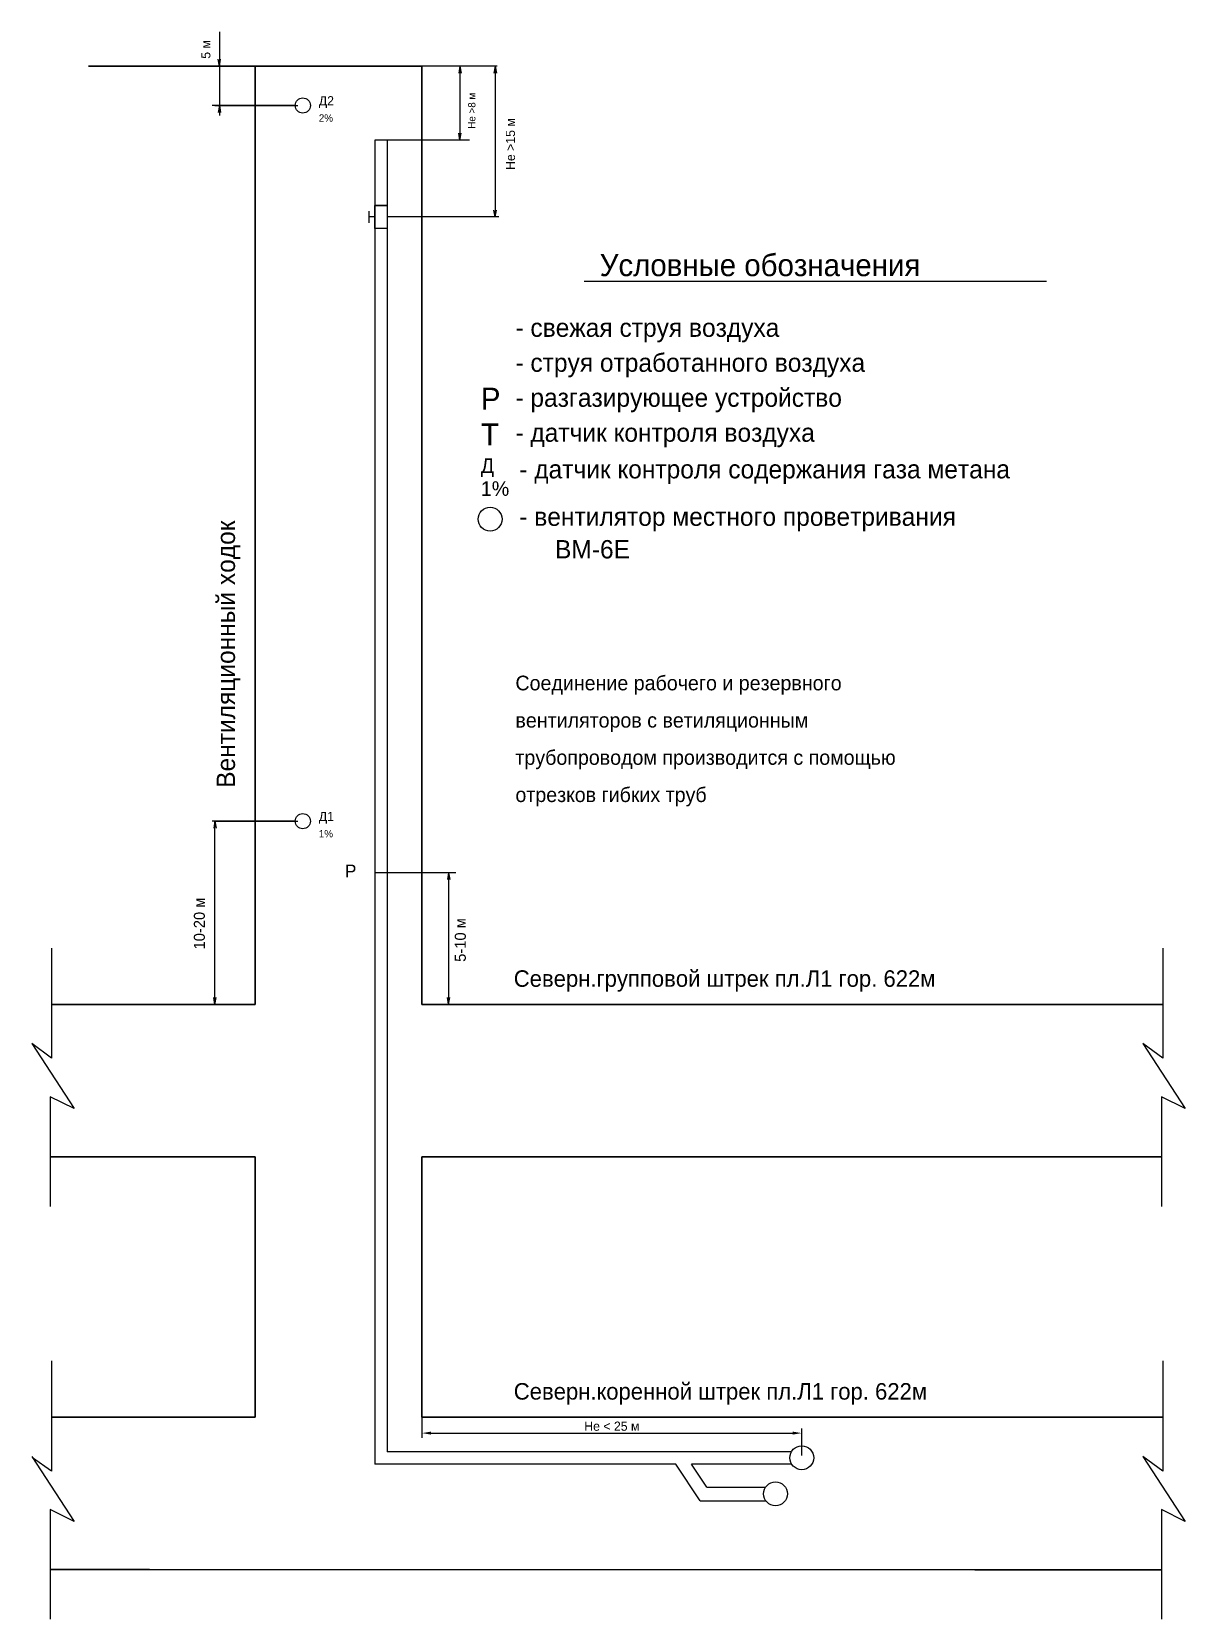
# Model space of a CAD drawing. Header units: millimetres. Extents: x 614 to 928, y -97 to 336.
import ezdxf

# ---------------------------------------------------------------- set-up
doc = ezdxf.new("R2010")
doc.units = ezdxf.units.MM
doc.dimstyles.new('ISO-25', dxfattribs={"dimtxt": 2.5, "dimasz": 2.5, "dimexe": 1.25, "dimexo": 0.625, "dimtad": 1, "dimtxsty": 'Standard', "dimcen": 2.5, "dimadec": 0, "dimazin": 0, "dimtfac": 1, "dimtmove": 0, "dimatfit": 3, "dimfxl": 0, "dimarcsym": 0})

# ---------------------------------------------------------------- blocks, each defined once
blk = doc.blocks.new('*D1')
at = {"color": 0, "lineweight": -2}
for p, q in [((720.2, -39.33), (720.2, -47.12)), ((722.7, -45.87), (821.24, -45.87)), ((823.74, -51.96), (823.74, -44.62))]:
    blk.add_line(p, q, dxfattribs=at)
at = {"color": 0}
for points in [[(722.7, -45.46), (722.7, -46.29), (720.2, -45.87)], [(821.24, -45.46), (821.24, -46.29), (823.74, -45.87)]]:
    blk.add_solid(points, dxfattribs=at)
at = {"layer": 'Defpoints', "color": 0}
for p in [(720.2, -38.71), (823.74, -45.87), (823.74, -52.59)]:
    blk.add_point(p, dxfattribs=at)
at = {"color": 0, "insert": (771.97, -44), "char_height": 2.5, "attachment_point": 5}
blk.add_mtext('Не < 25 м', dxfattribs=at)

msp = doc.modelspace()

# ---------------------------------------------------------------- linework, layer by layer
for p, q in [((664.978, 336.105), (664.978, 313.256)), ((674.702, 326.756), (662.896, 326.756)), ((664.978, 326.756), (664.653, 328.646)), ((664.978, 326.756), (665.303, 328.646)), ((674.702, 326.756), (664.978, 326.756)), ((674.702, 326.756), (664.978, 326.756)), ((674.702, 326.756), (686.507, 326.756)), ((674.702, 326.756), (684.425, 326.756)), ((674.702, 326.756), (684.425, 326.756)), ((740.694, 326.718), (707.39, 326.718)), ((730.553, 326.718), (730.228, 324.829)), ((730.553, 326.718), (730.553, 306.54)), ((730.553, 326.718), (730.878, 324.829)), ((740.158, 326.718), (739.833, 324.829)), ((740.158, 326.718), (740.158, 285.612)), ((740.158, 326.718), (740.482, 324.829)), ((740.158, 326.718), (740.158, 326.718)), ((685.64, 315.998), (663.035, 315.998)), ((663.763, 315.998), (686.368, 315.998)), ((664.978, 315.998), (664.653, 314.108)), ((664.978, 315.998), (665.303, 314.108)), ((730.553, 306.54), (730.228, 308.429)), ((730.553, 306.54), (730.878, 308.429)), ((707.39, 306.54), (707.39, -54.326)), ((733.138, 306.54), (707.39, 306.54)), ((710.675, 306.54), (710.675, -50.999)), ((705.747, 287.179), (705.747, 284.034)), ((707.39, 285.612), (705.747, 285.612)), ((710.675, 288.757), (707.39, 288.757)), ((741.149, 285.612), (710.675, 285.612)), ((740.158, 285.612), (739.833, 287.502)), ((740.158, 285.612), (740.482, 287.502)), ((710.675, 282.492), (707.39, 282.492)), ((764.448, 268.164), (890.51, 268.164)), ((685.64, 120.92), (663.035, 120.92)), ((663.763, 120.92), (663.439, 119.031)), ((663.763, 70.997), (663.763, 120.92)), ((663.763, 120.92), (664.088, 119.031)), ((663.763, 120.92), (686.368, 120.92)), ((707.39, 106.964), (729.44, 106.964)), ((727.445, 106.879), (727.12, 104.99)), ((727.445, 106.879), (727.445, 71.012)), ((727.445, 106.879), (727.77, 104.99)), ((619.24, 86.315), (619.24, 56.309)), ((922.154, 86.315), (922.154, 56.309)), ((663.763, 70.997), (663.439, 72.886)), ((663.763, 70.997), (664.088, 72.886)), ((727.445, 71.012), (727.12, 72.901)), ((727.445, 71.012), (727.77, 72.901)), ((619.24, 56.309), (613.813, 60.286)), ((613.813, 60.286), (625.39, 42.572)), ((916.726, 60.286), (928.304, 42.572)), ((922.154, 56.309), (916.726, 60.286)), ((618.878, 45.825), (618.878, 15.913)), ((625.39, 42.572), (618.878, 45.825)), ((928.304, 42.572), (921.792, 45.825)), ((921.792, 45.825), (921.792, 15.913)), ((619.24, -26.207), (619.24, -56.212)), ((922.154, -26.207), (922.154, -56.212)), ((820.896, -50.999), (710.675, -50.999)), ((613.813, -52.236), (625.39, -69.95)), ((614.002, -52.526), (619.24, -56.169)), ((789.392, -54.326), (707.39, -54.326)), ((796.009, -64.339), (789.391, -54.325)), ((820.987, -54.326), (793.665, -54.326)), ((797.825, -60.62), (793.665, -54.326)), ((916.726, -52.236), (928.304, -69.95)), ((922.154, -56.212), (916.726, -52.236)), ((796.009, -64.339), (813.973, -64.343)), ((797.825, -60.62), (813.872, -60.624)), ((618.878, -66.696), (618.878, -96.609)), ((625.39, -69.95), (618.878, -66.696)), ((921.792, -66.696), (921.792, -96.609)), ((928.304, -69.95), (921.792, -66.696))]:
    msp.add_line(p, q)
at = {"lineweight": 30}
for p, q in [((629.246, 326.756), (674.702, 326.756)), ((674.702, 326.756), (674.702, 70.997)), ((674.702, 326.756), (674.702, 70.997)), ((720.157, 326.756), (674.702, 326.756)), ((720.157, 326.756), (720.157, 70.997)), ((645.953, 70.997), (619.24, 70.997)), ((674.702, 70.997), (645.953, 70.997)), ((842.925, 70.997), (720.157, 70.997)), ((922.154, 70.997), (842.925, 70.997)), ((645.953, 29.442), (618.878, 29.445)), ((645.953, 29.44), (674.702, 29.44)), ((674.702, 29.434), (645.953, 29.44)), ((674.702, 29.44), (674.702, -41.525)), ((870.921, 29.392), (720.157, 29.424)), ((720.157, 29.424), (720.157, -41.525)), ((921.792, 29.413), (870.921, 29.392)), ((674.702, -41.525), (619.24, -41.525)), ((842.925, -41.525), (720.157, -41.525)), ((922.154, -41.525), (842.925, -41.525)), ((645.953, -83.079), (618.878, -83.076)), ((870.921, -83.129), (645.953, -83.082)), ((921.792, -83.109), (870.921, -83.129))]:
    msp.add_line(p, q, dxfattribs=at)
msp.add_lwpolyline([(707.39, 288.757), (710.675, 288.757), (710.675, 282.492), (707.39, 282.492)], close=True)
msp.add_lwpolyline([(707.39, 288.757), (710.675, 288.757), (710.675, 282.492), (707.39, 282.492)], close=True)
for centre, radius in [((687.707, 315.998), 2.067), ((738.771, 203.239), 3.256), ((687.707, 120.92), 2.067), ((823.739, -52.586), 3.256), ((816.593, -62.41), 3.256)]:
    msp.add_circle(centre, radius)

# ---------------------------------------------------------------- texts
for s, height, p in [('5 м', 2.5, (662.522, 328.751)), ('Не >8 м', 2, (734.781, 309.677)), ('Не >15 м', 2.5, (745.568, 298.437)), ('Вентиляционный ходок', 5, (669.227, 130.017)), ('10-20 м', 3, (661.009, 85.951)), ('5-10 м', 3, (732.162, 82.589))]:
    msp.add_text(s, height=height, rotation=90).set_placement(p)
for s, height, p in [('Д2', 2.5, (692.084, 316.042)), ('2%', 2, (692.084, 311.602)), ('Условные обозначения', 6, (768.676, 269.489)), ('- свежая струя воздуха', 5, (745.686, 252.947)), ('- струя отработанного воздуха', 5, (745.686, 243.413)), ('Р', 6, (736.261, 233.081)), ('- разгазирующее устройство', 5, (745.686, 233.878)), ('Т', 6, (736.261, 223.333)), ('- датчик контроля воздуха', 5, (745.686, 224.344)), ('Д', 4, (736.261, 215.874)), ('- датчик контроля содержания газа метана', 5, (746.738, 214.363)), ('1%', 4, (736.261, 209.586)), ('- вентилятор местного проветривания', 5, (746.738, 201.431)), ('ВМ-6Е', 5, (756.479, 192.546)), ('Соединение рабочего и резервного', 4, (745.686, 156.59)), ('вентиляторов с ветиляционным', 4, (745.686, 146.441)), ('трубопроводом производится с помощью', 4, (745.686, 136.292)), ('отрезков гибких труб', 4, (745.686, 126.143)), ('Д1', 2.5, (692.084, 120.965)), ('1%', 2, (692.084, 116.525)), ('Р', 3.5, (699.205, 105.602)), ('Северн.групповой штрек пл.Л1 гор. 622м', 4.5, (745.228, 75.78)), ('Северн.коренной штрек пл.Л1 гор. 622м', 4.5, (745.228, -36.742))]:
    msp.add_text(s, height=height).set_placement(p)

# ---------------------------------------------------------------- dimensions: what is measured, and where the dimension line sits
dim = msp.add_linear_dim(base=(823.739, -45.873), p1=(720.203, -38.708), p2=(823.739, -52.586), text='Не < 25 м', dimstyle='ISO-25')
dim.commit()
dim.dimension.update_dxf_attribs({"geometry": '*D1', "text_midpoint": (771.971, -43.998)})

doc.saveas('drawing.dxf')
